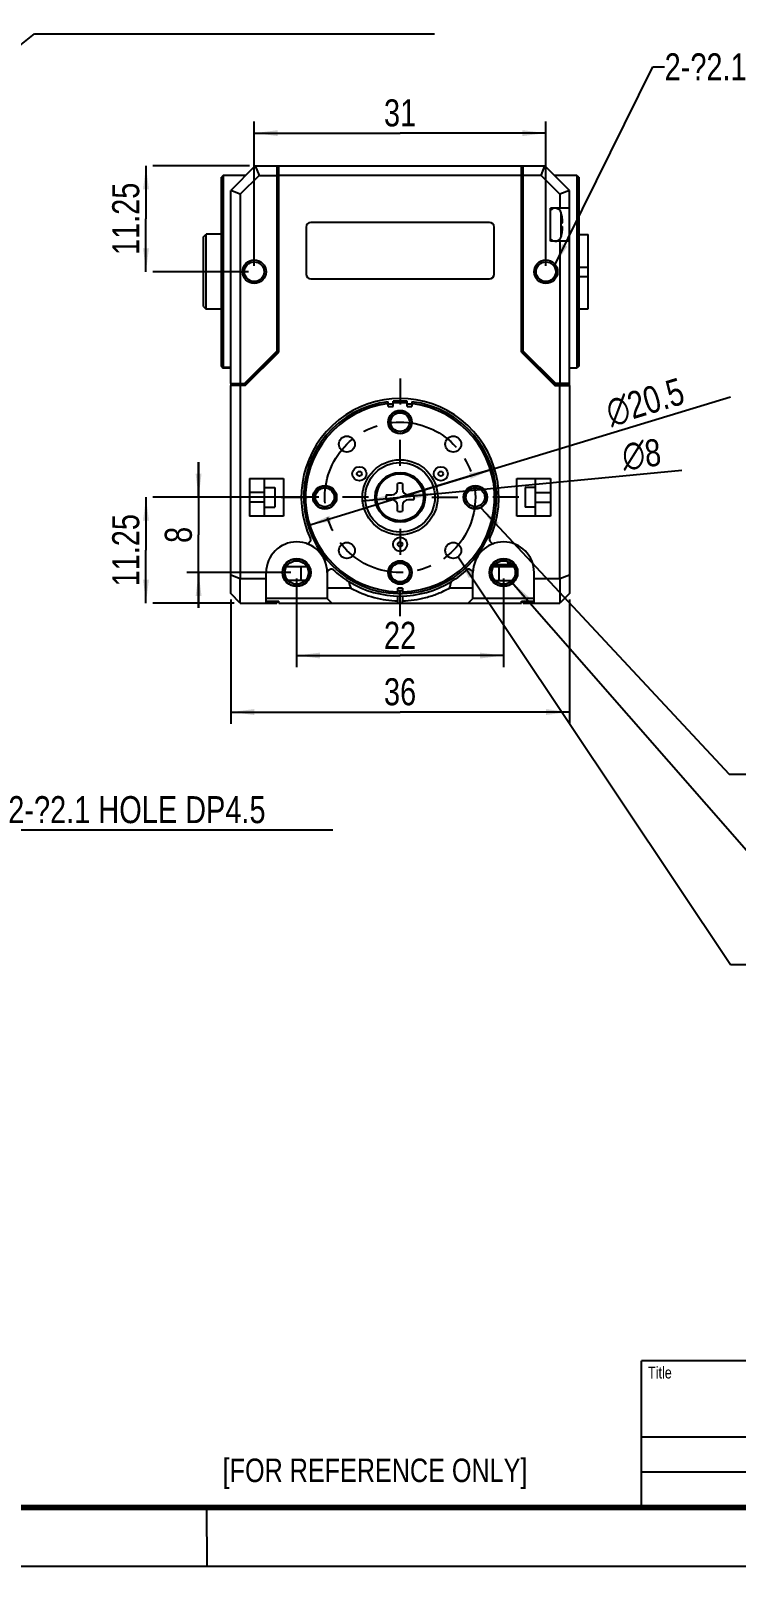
# Model space of a CAD drawing. Header units: millimetres. Extents: x 7 to 417, y 7 to 293.
# Drawn here: x 190.8 to 276.5, y 7.1 to 193.9 of the extents above; entities that cross this region are included whole.
import ezdxf

# ---------------------------------------------------------------- set-up
doc = ezdxf.new("R2010")
doc.units = ezdxf.units.MM
doc.header["$LTSCALE"] = 23.335714
doc.linetypes.add('CENTER', pattern=[0.6, 0.375, -0.075, 0.075, -0.075])
doc.layers.get('0').update_dxf_attribs({"linetype": 'CONTINUOUS'})
for name, color, linetype in [('02___PRT_ALL_AXES', 7, 'CONTINUOUS'), ('3_ALL_AXES', 7, 'CONTINUOUS'), ('7_ALL_FEATURES', 7, 'CONTINUOUS')]:
    doc.layers.add(name, color=color, linetype=linetype)
doc.styles.get("Standard").update_dxf_attribs({"font": 'txt', "width": 0.8})
doc.styles.add('TEXTSTYLE_1', font='gdt', dxfattribs={"width": 0.8})
doc.dimstyles.new('DIMSTYLE_1', dxfattribs={"dimtxt": 3.285714, "dimasz": 2.857143, "dimexe": 1, "dimexo": 0.5, "dimgap": 0.575, "dimtad": 1, "dimlfac": 0.875, "dimdsep": 46, "dimtxsty": 'Standard', "dimblk": '_FILLED', "dimblk1": '_FILLED', "dimblk2": '_FILLED', "dimcen": 0.09, "dimazin": 2, "dimtp": 0.01, "dimtm": 0.01, "dimtfac": 1, "dimtofl": 0, "dimtmove": 0, "dimatfit": 3, "dimldrblk": '_FILLED', "dimfxl": 0, "dimtolj": 1, "dimarcsym": 0})
doc.dimstyles.new('DIMSTYLE_2', dxfattribs={"dimtxt": 3.285714, "dimasz": 2.857143, "dimexe": 1, "dimexo": 0.5, "dimtad": 1, "dimlfac": 0.875, "dimdsep": 46, "dimtxsty": 'Standard', "dimblk": '_FILLED', "dimblk1": '_FILLED', "dimblk2": '_FILLED', "dimcen": 0.09, "dimazin": 2, "dimtp": 0.01, "dimtm": 0.01, "dimtfac": 1, "dimtmove": 0, "dimatfit": 2, "dimldrblk": '_FILLED', "dimfxl": 0, "dimtolj": 1, "dimarcsym": 0})
doc.dimstyles.get("Standard").update_dxf_attribs({"dimtxt": 3.285714, "dimasz": 2.857143, "dimexe": 1, "dimexo": 0.5, "dimtad": 1, "dimdsep": 46, "dimtxsty": 'Standard', "dimblk": '_FILLED', "dimblk1": '_FILLED', "dimblk2": '_FILLED', "dimcen": 0.09, "dimazin": 2, "dimtol": 1, "dimtp": 0.01, "dimtm": 0.01, "dimtfac": 1, "dimtofl": 0, "dimtmove": 0, "dimatfit": 3, "dimldrblk": '_FILLED', "dimfxl": 0, "dimtolj": 1, "dimarcsym": 0})

# ---------------------------------------------------------------- blocks, each defined once
blk = doc.blocks.new('_FILLED')
at = {"color": 0, "linetype": 'ByBlock'}
blk.add_solid([(0, 0), (-1, 0.125), (-1, -0.125)], dxfattribs=at)
blk = doc.blocks.new('*D3')
at = {"color": 2, "linetype": 'Continuous'}
for p, q in [((215.1, 124.69), (215.1, 109.59)), ((256.24, 124.69), (256.24, 109.59)), ((215.1, 111.01), (235.67, 111.01)), ((256.24, 111.01), (235.67, 111.01))]:
    blk.add_line(p, q, dxfattribs=at)
at = {"color": 2, "linetype": 'Continuous', "xscale": 2.8571428571, "yscale": 2.8571428571, "zscale": 2.8571428571, "rotation": 180}
blk.add_blockref('_FILLED', (215.1, 111.01), dxfattribs=at)
at = {"color": 2, "linetype": 'Continuous', "xscale": 2.8571428571, "yscale": 2.8571428571, "zscale": 2.8571428571}
blk.add_blockref('_FILLED', (256.24, 111.01), dxfattribs=at)
at = {"color": 2, "linetype": 'Continuous', "insert": (235.67, 115.12), "char_height": 3.286, "width": 5.2571, "attachment_point": 2, "line_spacing_factor": 0.9}
blk.add_mtext('36', dxfattribs=at)
blk = doc.blocks.new('*D4')
at = {"color": 2, "linetype": 'Continuous'}
for p, q in [((223.1, 127.26), (223.1, 116.45)), ((248.24, 127.26), (248.24, 116.45)), ((223.1, 117.88), (235.67, 117.88)), ((248.24, 117.88), (235.67, 117.88))]:
    blk.add_line(p, q, dxfattribs=at)
at = {"color": 2, "linetype": 'Continuous', "xscale": 2.8571428571, "yscale": 2.8571428571, "zscale": 2.8571428571, "rotation": 180}
blk.add_blockref('_FILLED', (223.1, 117.88), dxfattribs=at)
at = {"color": 2, "linetype": 'Continuous', "xscale": 2.8571428571, "yscale": 2.8571428571, "zscale": 2.8571428571}
blk.add_blockref('_FILLED', (248.24, 117.88), dxfattribs=at)
at = {"color": 2, "linetype": 'Continuous', "insert": (235.67, 121.98), "char_height": 3.286, "width": 5.2571, "attachment_point": 2, "line_spacing_factor": 0.9}
blk.add_mtext('22', dxfattribs=at)
blk = doc.blocks.new('*D6')
at = {"color": 2, "linetype": 'Continuous'}
for p, q in [((217.96, 165.26), (217.96, 182.83)), ((217.96, 181.4), (235.67, 181.4)), ((253.39, 181.4), (235.67, 181.4)), ((253.39, 165.26), (253.39, 182.83))]:
    blk.add_line(p, q, dxfattribs=at)
at = {"color": 2, "linetype": 'Continuous', "xscale": 2.8571428571, "yscale": 2.8571428571, "zscale": 2.8571428571, "rotation": 180}
blk.add_blockref('_FILLED', (217.96, 181.4), dxfattribs=at)
at = {"color": 2, "linetype": 'Continuous', "xscale": 2.8571428571, "yscale": 2.8571428571, "zscale": 2.8571428571}
blk.add_blockref('_FILLED', (253.39, 181.4), dxfattribs=at)
at = {"color": 2, "linetype": 'Continuous', "insert": (235.67, 185.51), "char_height": 3.286, "width": 5.2571, "attachment_point": 2, "line_spacing_factor": 0.9}
blk.add_mtext('31', dxfattribs=at)
blk = doc.blocks.new('*D9')
at = {"color": 2, "linetype": 'Continuous'}
for p, q in [((204.8, 137.12), (204.8, 130.69)), ((225.81, 137.12), (205.62, 137.12)), ((204.8, 124.26), (204.8, 130.69)), ((215.53, 124.26), (205.62, 124.26))]:
    blk.add_line(p, q, dxfattribs=at)
at = {"color": 2, "linetype": 'Continuous', "xscale": 2.8571428571, "yscale": 2.8571428571, "zscale": 2.8571428571}
for p, rotation in [((204.8, 137.12), 90), ((204.8, 124.26), 270)]:
    blk.add_blockref('_FILLED', p, dxfattribs=dict(at, rotation=rotation))
at = {"color": 2, "linetype": 'Continuous', "insert": (200.69, 130.69), "char_height": 3.286, "width": 13.1429, "attachment_point": 2, "rotation": 90, "line_spacing_factor": 0.9}
blk.add_mtext('11.25', dxfattribs=at)
blk = doc.blocks.new('*D10')
at = {"color": 2, "linetype": 'Continuous'}
for p, q in [((211.19, 137.12), (211.19, 141.41)), ((211.19, 141.41), (211.19, 132.55)), ((225.81, 137.12), (209.76, 137.12)), ((211.19, 123.69), (211.19, 132.55)), ((222.39, 127.98), (209.76, 127.98)), ((211.19, 127.98), (211.19, 123.69))]:
    blk.add_line(p, q, dxfattribs=at)
at = {"color": 2, "linetype": 'Continuous', "xscale": 2.8571428571, "yscale": 2.8571428571, "zscale": 2.8571428571}
for p, rotation in [((211.19, 137.12), 270), ((211.19, 127.98), 90)]:
    blk.add_blockref('_FILLED', p, dxfattribs=dict(at, rotation=rotation))
at = {"color": 2, "linetype": 'Continuous', "insert": (207.08, 132.55), "char_height": 3.29, "width": 2.6286, "attachment_point": 2, "rotation": 90, "line_spacing_factor": 0.9}
blk.add_mtext('8', dxfattribs=at)
blk = doc.blocks.new('*D13')
at = {"color": 2, "linetype": 'Continuous'}
for p, q in [((235.67, 137.12), (275.81, 149.35)), ((246.88, 140.53), (235.67, 137.12)), ((224.47, 133.71), (235.67, 137.12))]:
    blk.add_line(p, q, dxfattribs=at)
at = {"color": 2, "linetype": 'Continuous', "xscale": 2.8571428571, "yscale": 2.8571428571, "zscale": 2.8571428571}
for p, rotation in [((246.88, 140.53), 16.9427631905), ((224.47, 133.71), 196.9427631905)]:
    blk.add_blockref('_FILLED', p, dxfattribs=dict(at, rotation=rotation))
at = {"color": 2, "linetype": 'Continuous', "insert": (260.37, 148.94), "char_height": 3.2857, "width": 14.8952, "attachment_point": 1, "rotation": 16.9428, "line_spacing_factor": 0.9, "style": 'TEXTSTYLE_1'}
blk.add_mtext('{\\fgdt;n}\\ftxt;20.5', dxfattribs=at)
blk = doc.blocks.new('*D16')
at = {"color": 2, "linetype": 'Continuous'}
for p, q in [((204.8, 177.41), (204.8, 170.98)), ((217.36, 177.41), (205.62, 177.41)), ((204.8, 164.55), (204.8, 170.98)), ((217.24, 164.55), (205.62, 164.55))]:
    blk.add_line(p, q, dxfattribs=at)
at = {"color": 2, "linetype": 'Continuous', "xscale": 2.8571428571, "yscale": 2.8571428571, "zscale": 2.8571428571}
for p, rotation in [((204.8, 177.41), 90), ((204.8, 164.55), 270)]:
    blk.add_blockref('_FILLED', p, dxfattribs=dict(at, rotation=rotation))
at = {"color": 2, "linetype": 'Continuous', "insert": (200.69, 170.98), "char_height": 3.286, "width": 13.1429, "attachment_point": 2, "rotation": 90, "line_spacing_factor": 0.9}
blk.add_mtext('11.25', dxfattribs=at)
blk = doc.blocks.new('*D19')
at = {"color": 2, "linetype": 'Continuous'}
for p, q in [((235.67, 137.12), (269.9, 140.4)), ((231.12, 136.68), (235.67, 137.12)), ((240.22, 137.56), (235.67, 137.12))]:
    blk.add_line(p, q, dxfattribs=at)
at = {"color": 2, "linetype": 'Continuous', "xscale": 2.8571428571, "yscale": 2.8571428571, "zscale": 2.8571428571}
for p, rotation in [((231.12, 136.68), 185.4731575361), ((240.22, 137.56), 5.4731575361)]:
    blk.add_blockref('_FILLED', p, dxfattribs=dict(at, rotation=rotation))
at = {"color": 2, "linetype": 'Continuous', "insert": (262.53, 143.82), "char_height": 3.2857, "width": 7.0095, "attachment_point": 1, "rotation": 5.4732, "line_spacing_factor": 0.9, "style": 'TEXTSTYLE_1'}
blk.add_mtext('{\\fgdt;n}\\ftxt;8', dxfattribs=at)

msp = doc.modelspace()

# ---------------------------------------------------------------- linework, layer by layer
at = {"color": 7, "linetype": 'Continuous'}
for p, q in [((218.071, 177.405), (215.1, 174.434)), ((218.071, 177.405), (218.545, 176.263)), ((218.071, 177.405), (220.928, 177.405)), ((220.7, 177.405), (220.7, 154.881)), ((220.928, 154.787), (220.928, 177.405)), ((250.414, 154.787), (250.414, 177.405)), ((250.414, 177.405), (253.271, 177.405)), ((250.643, 154.881), (250.643, 177.405)), ((252.798, 176.263), (253.271, 177.405)), ((256.243, 174.434), (253.271, 177.405)), ((214.185, 176.259), (213.957, 176.03)), ((213.957, 153.063), (213.957, 176.03)), ((214.185, 176.259), (214.185, 152.921)), ((216.925, 176.259), (214.185, 176.259)), ((218.545, 176.263), (216.243, 173.961)), ((218.545, 176.263), (220.7, 176.263)), ((220.7, 177.177), (220.928, 177.177)), ((220.7, 176.168), (220.928, 176.168)), ((220.814, 154.834), (220.814, 177.177)), ((250.414, 177.177), (250.643, 177.177)), ((250.414, 176.168), (250.643, 176.168)), ((250.528, 177.177), (250.528, 154.834)), ((252.798, 176.263), (250.643, 176.263)), ((255.1, 173.961), (252.798, 176.263)), ((216.243, 173.961), (215.1, 174.434)), ((256.243, 174.434), (255.1, 173.961)), ((255.1, 173.961), (255.1, 172.263)), ((256.243, 150.72), (256.243, 174.434)), ((253.957, 168.263), (253.957, 172.263)), ((256.243, 172.263), (253.957, 172.263)), ((224.243, 169.977), (224.243, 164.263)), ((246.528, 170.548), (224.814, 170.548)), ((247.1, 164.263), (247.1, 169.977)), ((211.785, 168.777), (212.128, 169.12)), ((211.785, 160.32), (211.785, 168.777)), ((212.128, 159.977), (212.128, 169.12)), ((213.957, 169.12), (212.128, 169.12)), ((256.243, 168.263), (253.957, 168.263)), ((255.1, 168.263), (255.1, 150.948)), ((224.814, 163.691), (246.528, 163.691)), ((211.785, 160.32), (212.128, 159.977)), ((213.957, 159.977), (212.128, 159.977)), ((213.957, 153.152), (214.185, 152.921)), ((220.7, 154.881), (216.767, 150.948)), ((220.814, 154.834), (216.814, 150.834)), ((216.861, 150.72), (220.928, 154.787)), ((250.414, 154.787), (254.481, 150.72)), ((254.528, 150.834), (250.528, 154.834)), ((254.576, 150.948), (250.643, 154.881)), ((213.957, 153.095), (214.109, 152.942)), ((213.957, 153.063), (214.185, 152.834)), ((214.109, 152.942), (214.185, 152.865)), ((215.1, 152.921), (214.185, 152.921)), ((214.185, 152.865), (214.185, 152.834)), ((215.1, 152.865), (214.185, 152.865)), ((215.1, 152.834), (214.185, 152.834)), ((215.1, 150.948), (215.1, 150.72)), ((215.1, 150.948), (216.767, 150.948)), ((216.861, 150.72), (215.1, 150.72)), ((215.328, 150.72), (215.328, 150.948)), ((216.814, 150.834), (215.328, 150.834)), ((216.337, 150.72), (216.337, 150.948)), ((254.481, 150.72), (256.243, 150.72)), ((256.014, 150.834), (254.528, 150.834)), ((256.243, 150.948), (254.576, 150.948)), ((255.005, 150.72), (255.005, 150.948)), ((256.014, 150.72), (256.014, 150.948)), ((234.243, 148.148), (234.243, 148.747)), ((234.243, 148.491), (234.814, 148.491)), ((234.243, 148.148), (234.814, 148.148)), ((234.814, 148.148), (234.814, 148.803)), ((236.528, 148.148), (236.528, 148.803)), ((236.528, 148.491), (237.1, 148.491)), ((236.528, 148.148), (237.1, 148.148)), ((237.1, 148.747), (237.1, 148.148)), ((217.385, 139.405), (217.385, 134.834)), ((217.385, 139.405), (221.5, 139.405)), ((219.214, 134.834), (219.214, 139.405)), ((219.214, 138.32), (220.471, 138.32)), ((220.471, 138.32), (220.471, 135.92)), ((221.5, 139.405), (221.5, 134.834)), ((249.843, 139.405), (253.957, 139.405)), ((249.843, 134.834), (249.843, 139.405)), ((252.128, 138.32), (250.871, 138.32)), ((250.871, 138.32), (250.871, 135.92)), ((252.128, 134.834), (252.128, 139.405)), ((253.957, 139.405), (253.957, 134.834)), ((219.214, 137.691), (217.385, 137.691)), ((219.214, 136.548), (217.385, 136.548)), ((252.128, 137.691), (253.957, 137.691)), ((252.128, 136.548), (253.957, 136.548)), ((221.5, 134.834), (217.385, 134.834)), ((219.214, 135.92), (220.471, 135.92)), ((253.957, 134.834), (249.843, 134.834)), ((252.128, 135.92), (250.871, 135.92)), ((224.53, 131.557), (224.754, 131.801)), ((246.588, 131.801), (246.812, 131.557)), ((248.814, 128.948), (249.286, 128.948)), ((248.814, 128.948), (248.814, 128.72)), ((215.1, 127.707), (216.243, 127.234)), ((215.1, 125.405), (215.1, 127.707)), ((216.243, 127.234), (219.385, 127.234)), ((216.243, 124.263), (216.243, 127.234)), ((219.385, 124.263), (219.385, 127.977)), ((226.814, 127.977), (226.814, 124.834)), ((227.248, 128.373), (226.947, 128.234)), ((244.094, 128.373), (244.396, 128.234)), ((244.528, 124.834), (244.528, 127.977)), ((251.957, 124.263), (251.957, 127.977)), ((251.957, 127.234), (255.1, 127.234)), ((255.1, 127.234), (256.243, 127.707)), ((255.1, 127.234), (255.1, 124.263)), ((256.243, 127.707), (256.243, 125.405)), ((216.243, 124.263), (215.1, 125.405)), ((229.671, 126.091), (226.814, 126.091)), ((235.957, 126.091), (235.385, 126.091)), ((235.385, 125.409), (235.385, 126.091)), ((235.957, 125.748), (235.385, 125.748)), ((235.957, 126.091), (235.957, 125.409)), ((244.528, 126.091), (241.672, 126.091)), ((256.243, 125.405), (255.1, 124.263)), ((216.243, 124.263), (220.7, 124.263)), ((226.814, 124.834), (219.385, 124.834)), ((219.385, 124.491), (220.928, 124.491)), ((220.7, 124.491), (220.7, 124.263)), ((220.928, 124.263), (220.928, 124.491)), ((220.928, 124.263), (250.414, 124.263)), ((226.814, 124.834), (227.385, 124.263)), ((235.385, 124.263), (235.385, 124.538)), ((235.957, 124.263), (235.957, 124.538)), ((243.957, 124.263), (244.528, 124.834)), ((251.957, 124.834), (244.528, 124.834)), ((250.414, 124.491), (251.957, 124.491)), ((250.414, 124.263), (250.414, 124.491)), ((250.643, 124.263), (250.643, 124.491)), ((250.657, 124.491), (250.643, 124.263)), ((250.643, 124.263), (255.1, 124.263)), ((212.143, 14.286), (212.21, 7.182)), ((7.143, 7.143), (417.143, 7.143))]:
    msp.add_line(p, q, dxfattribs=at)
at = {"color": 2, "linetype": 'Continuous'}
for p, q in [((410, 32.143), (265, 32.143)), ((265, 14.286), (265, 32.143)), ((325, 22.857), (265, 22.857)), ((299.286, 18.571), (265, 18.571)), ((410, 14.286), (265, 14.286))]:
    msp.add_line(p, q, dxfattribs=at)
at = {"color": 7, "linetype": 'Continuous', "const_width": 0.714}
msp.add_lwpolyline([(14.286, 14.286), (410, 14.286)], dxfattribs=at)
at = {"color": 7, "linetype": 'Continuous'}
for centre, radius in [((217.957, 164.548), 1.429), ((217.957, 164.548), 1.2), ((253.385, 164.548), 1.429), ((253.385, 164.548), 1.2), ((230.722, 139.977), 0.857), ((230.722, 139.977), 0.286), ((235.671, 137.12), 4.571), ((235.671, 137.12), 4.229), ((235.671, 137.12), 3.029), ((240.62, 139.977), 0.857), ((240.62, 139.977), 0.286), ((235.671, 131.405), 0.857), ((235.671, 131.405), 0.286), ((223.1, 127.977), 1.714), ((248.243, 127.977), 1.714)]:
    msp.add_circle(centre, radius, dxfattribs=at)
for centre, radius, start, end in [((224.814, 169.977), 0.571, 90, 180), ((246.528, 169.977), 0.571, 0, 90), ((224.814, 164.263), 0.571, 180, 270), ((246.528, 164.263), 0.571, 270, 360), ((235.671, 137.12), 11.714, 97.00473, 268.6024), ((235.671, 137.12), 11.486, 97.14484, 268.57458), ((235.671, 137.12), 11.714, 85.80388, 94.19612), ((235.671, 137.12), 11.486, 85.72022, 94.27978), ((235.671, 137.12), 11.714, 271.3976, 82.99527), ((235.671, 137.12), 11.486, 271.42542, 82.85516), ((223.1, 127.977), 3.714, 0, 180), ((224.362, 131.712), 0.229, 251.33074, 317.38198), ((224.586, 131.956), 0.229, 317.38198, 24.97714), ((248.243, 127.977), 3.714, 0, 180), ((246.756, 131.956), 0.229, 155.02286, 222.61802), ((246.981, 131.712), 0.229, 222.61802, 288.66926), ((227.042, 128.027), 0.229, 114.67277, 180.72401), ((227.343, 128.165), 0.229, 47.07761, 114.67277), ((235.671, 137.12), 12, 227.07761, 238.67576), ((235.671, 137.12), 12, 301.32466, 312.92239), ((243.999, 128.165), 0.229, 65.32723, 132.92239), ((244.3, 128.027), 0.229, 359.27599, 65.32723), ((241.397, 130.108), 12.395, 195.14685, 198.90722), ((229.937, 130.11), 12.404, 341.09639, 344.85423)]:
    msp.add_arc(centre, radius, start, end, dxfattribs=at)
at = {"color": 2, "linetype": 'Continuous'}
msp.add_arc((235.671, 137.12), 11.714, 268.6024, 271.3976, dxfattribs=at)
at = {"color": 7, "linetype": 'Continuous'}
for points, knots in [([(229.671, 126.091), (230.572, 125.59), (232.439, 124.839), (234.428, 124.559), (235.385, 124.538)], [0, 0, 0, 0, 0.5184051, 1, 1, 1, 1]), ([(235.957, 124.538), (236.433, 124.549), (237.394, 124.626), (238.833, 124.916), (240.277, 125.391), (241.211, 125.835), (241.672, 126.091)], [0, 0, 0, 0, 0.2389203, 0.4827617, 0.7352909, 1, 1, 1, 1])]:
    msp.add_open_spline(points, degree=3, knots=knots, dxfattribs=at)
at = {"layer": '02___PRT_ALL_AXES', "color": 7, "linetype": 'Continuous'}
for p, q in [((257.157, 176.263), (254.414, 176.263)), ((258.528, 160.034), (258.528, 169.062)), ((257.385, 165.12), (258.528, 165.12)), ((257.385, 163.977), (258.528, 163.977)), ((257.157, 152.834), (256.243, 152.834)), ((247.195, 128.948), (248.814, 128.948)), ((248.814, 128.948), (248.814, 129.286)), ((224.147, 127.005), (222.052, 127.005)), ((247.195, 127.005), (249.29, 127.005)), ((249.443, 128.752), (249.443, 128.72))]:
    msp.add_line(p, q, dxfattribs=at)
at = {"layer": '02___PRT_ALL_AXES', "color": 7, "linetype": 'CENTER'}
for p, q in [((235.671, 151.566), (235.671, 148.405)), ((235.671, 140.959), (235.671, 144.12)), ((221.225, 137.12), (224.385, 137.12)), ((231.832, 137.12), (228.671, 137.12)), ((239.51, 137.12), (242.671, 137.12)), ((250.118, 137.12), (246.957, 137.12)), ((235.671, 133.28), (235.671, 130.12)), ((235.671, 122.673), (235.671, 125.834))]:
    msp.add_line(p, q, dxfattribs=at)
at = {"layer": '02___PRT_ALL_AXES', "color": 7, "linetype": 'Continuous'}
for centre, radius in [((235.671, 146.263), 1.429), ((229.206, 143.585), 0.971), ((242.136, 143.585), 0.971), ((226.528, 137.12), 1.429), ((244.814, 137.12), 1.429), ((229.206, 130.655), 0.971), ((242.136, 130.655), 0.971), ((235.671, 127.977), 1.429)]:
    msp.add_circle(centre, radius, dxfattribs=at)
at = {"layer": '02___PRT_ALL_AXES', "color": 7, "linetype": 'CENTER'}
msp.add_circle((235.671, 137.12), 9.143, dxfattribs=at)
at = {"layer": '3_ALL_AXES', "color": 7, "linetype": 'Continuous'}
for p, q in [((255.237, 168.805), (255.237, 171.72)), ((255.245, 171.691), (255.237, 171.72)), ((255.245, 168.834), (255.237, 168.805))]:
    msp.add_line(p, q, dxfattribs=at)
msp.add_circle((235.671, 137.12), 2.857, dxfattribs=at)
for centre, start, end in [((254.515, 171.511), 16.09161, 138.00297), ((254.515, 169.014), 221.99703, 343.90839)]:
    msp.add_arc(centre, 0.751, start, end, dxfattribs=at)
at = {"layer": '7_ALL_FEATURES', "color": 7, "linetype": 'Continuous'}
for p, q in [((220.928, 177.405), (250.414, 177.405)), ((250.414, 176.263), (220.928, 176.263)), ((257.157, 176.263), (257.157, 152.834)), ((257.385, 176.034), (257.157, 176.263)), ((257.385, 176.034), (257.385, 153.063)), ((215.1, 150.948), (215.1, 174.434)), ((216.243, 173.961), (216.243, 150.948)), ((255.245, 171.671), (255.245, 171.691)), ((255.245, 170.026), (255.245, 170.499)), ((255.245, 170.499), (255.375, 170.499)), ((255.375, 170.026), (255.245, 170.026)), ((255.245, 168.834), (255.245, 168.854)), ((257.385, 169.063), (258.528, 169.063)), ((257.385, 160.034), (258.528, 160.034)), ((257.385, 153.063), (257.157, 152.834)), ((215.1, 127.707), (215.1, 150.72)), ((216.243, 150.72), (216.243, 127.234)), ((255.1, 127.234), (255.1, 150.72)), ((256.243, 150.72), (256.243, 127.707)), ((235.375, 138.13), (235.375, 138.808)), ((235.967, 138.808), (235.967, 138.13)), ((233.983, 137.416), (234.661, 137.416)), ((234.661, 136.824), (233.983, 136.824)), ((236.681, 137.416), (237.36, 137.416)), ((237.36, 136.824), (236.681, 136.824)), ((235.375, 135.431), (235.375, 136.109)), ((235.967, 136.109), (235.967, 135.431)), ((221.882, 128.72), (224.318, 128.72)), ((223.671, 127.005), (223.671, 128.72)), ((247.025, 128.72), (249.46, 128.72)), ((247.671, 128.72), (247.671, 127.005)), ((235.385, 124.538), (235.385, 125.123)), ((235.957, 125.123), (235.957, 124.538))]:
    msp.add_line(p, q, dxfattribs=at)
for centre, radius in [((235.671, 146.263), 1.429), ((235.671, 146.263), 1.371), ((235.671, 146.263), 1.143), ((226.528, 137.12), 1.429), ((226.528, 137.12), 1.371), ((226.528, 137.12), 1.143), ((244.814, 137.12), 1.429), ((244.814, 137.12), 1.371), ((244.814, 137.12), 1.143), ((223.1, 127.977), 1.657), ((223.1, 127.977), 1.429), ((235.671, 127.977), 1.429), ((235.671, 127.977), 1.371), ((235.671, 127.977), 1.143), ((248.243, 127.977), 1.657), ((248.243, 127.977), 1.429)]:
    msp.add_circle(centre, radius, dxfattribs=at)
for centre, radius, start, end in [((250.185, 170.263), 5.252, 8.85155, 15.56048), ((250.185, 170.263), 5.252, 344.43952, 351.14845), ((235.671, 137.12), 12, 335.02286, 204.97714), ((235.671, 137.12), 1.714, 80.06162, 99.93838), ((235.671, 137.12), 1.714, 170.06162, 189.93838), ((234.661, 138.13), 0.714, 270, 360), ((234.661, 136.109), 0.714, 0, 90), ((236.681, 138.13), 0.714, 180, 270), ((236.681, 136.109), 0.714, 90, 180), ((235.671, 137.12), 1.714, 350.06162, 9.93838), ((235.671, 137.12), 1.714, 260.06162, 279.93838), ((235.671, 137.12), 12, 238.67576, 301.32466)]:
    msp.add_arc(centre, radius, start, end, dxfattribs=at)
for points, knots in [([(255.375, 170.499), (255.378, 170.499), (255.384, 170.502), (255.391, 170.511), (255.398, 170.525), (255.403, 170.544), (255.407, 170.568), (255.411, 170.609), (255.412, 170.672), (255.41, 170.758), (255.402, 170.855), (255.391, 170.961), (255.38, 171.034), (255.375, 171.071)], [0, 0, 0, 0, 0.0148271, 0.0335496, 0.0590915, 0.0925089, 0.1340731, 0.1836947, 0.3057275, 0.4545122, 0.6243366, 0.8085479, 1, 1, 1, 1]), ([(255.375, 169.454), (255.38, 169.491), (255.391, 169.564), (255.402, 169.67), (255.41, 169.767), (255.412, 169.853), (255.411, 169.916), (255.407, 169.957), (255.403, 169.981), (255.398, 170), (255.391, 170.014), (255.384, 170.023), (255.378, 170.026), (255.375, 170.026)], [0, 0, 0, 0, 0.1914558, 0.3756715, 0.5455055, 0.6942941, 0.8163184, 0.8659349, 0.9074959, 0.940911, 0.9664517, 0.9851733, 1, 1, 1, 1])]:
    msp.add_open_spline(points, degree=3, knots=knots, dxfattribs=at)

# ---------------------------------------------------------------- texts
at = {"color": 2, "linetype": 'Continuous', "char_height": 3.28571, "width": 45.9326, "attachment_point": 1, "line_spacing_factor": 0.9}
for insert in [(267.812, 191.104), (188.065, 100.786)]:
    msp.add_mtext('2-\\fSymbol_ASME;?\\ftxt;2.1 HOLE DP4.5', dxfattribs=dict(at, insert=insert))
at = {"color": 7, "linetype": 'Continuous', "attachment_point": 1, "line_spacing_factor": 0.9}
for s, insert, char_height, width in [('Title', (265.798, 31.404), 1.4286, 5.71429), ('[FOR REFERENCE ONLY]', (214.116, 20.24), 2.85714, 45.71429)]:
    msp.add_mtext(s, dxfattribs=dict(at, insert=insert, char_height=char_height, width=width))

# ---------------------------------------------------------------- dimensions: what is measured, and where the dimension line sits
at = {"color": 2, "linetype": 'Continuous'}
for base, p1, p2, picture, middle in [((253.385, 181.403), (217.957, 164.763), (253.385, 164.763), '*D6', (235.343, 181.403)), ((248.243, 117.876), (223.1, 127.763), (248.243, 127.763), '*D4', (235.671, 117.876)), ((256.243, 111.014), (215.1, 125.191), (256.243, 125.191), '*D3', (235.671, 111.014))]:
    dim = msp.add_linear_dim(base=base, p1=p1, p2=p2, dimstyle='DIMSTYLE_1', dxfattribs=at)
    dim.commit()
    dim.dimension.update_dxf_attribs({"geometry": picture, "text_midpoint": middle, "dimtype": 160})
for base, p1, p2, angle, picture, middle in [((204.797, 164.548), (217.857, 177.405), (217.743, 164.548), 270, '*D16', (204.797, 171.388)), ((211.186, 127.977), (226.314, 137.12), (222.885, 127.977), 270, '*D10', (211.186, 132.548)), ((204.8, 137.12), (216.028, 124.263), (226.314, 137.12), 90, '*D9', (204.8, 131.102))]:
    dim = msp.add_linear_dim(base=base, p1=p1, p2=p2, angle=angle, dimstyle='DIMSTYLE_1', dxfattribs=at)
    dim.commit()
    dim.dimension.update_dxf_attribs({"geometry": picture, "text_midpoint": middle, "dimtype": 160})
for p1, p2, picture, middle in [((246.877, 140.533), (224.465, 133.706), '*D13', (267.972, 149.536)), ((240.222, 137.556), (231.121, 136.684), '*D19', (266.177, 142.518))]:
    dim = msp.add_diameter_dim_2p(p1=p1, p2=p2, text='%%c<>', dimstyle='DIMSTYLE_2', override={"dimpost": '<>'}, dxfattribs=at)
    dim.commit()
    dim.dimension.update_dxf_attribs({"geometry": picture, "text_midpoint": middle, "dimtype": 163})

# ---------------------------------------------------------------- leaders
at = {"color": 2, "linetype": 'Continuous', "annotation_type": 0, "has_hookline": 1}
for points, override, hookline_direction, text_width in [([(153.152, 171.829), (192.073, 214.082), (193.502, 214.082)], {"dimtad": 1}, 0, 51.101), ([(159.891, 174.251), (190.736, 206.011), (192.165, 206.011)], {"dimtad": 1}, 0, 50.003), ([(156.171, 165.546), (191.253, 193.467), (192.682, 193.467)], {"dimtad": 1}, 0, 46.528), ([(254.395, 165.197), (266.383, 189.461), (267.812, 189.461)], {"dimtad": 0}, 1, 38.803), ([(164.519, 136.224), (186.637, 96.679), (188.065, 96.679)], {"dimtad": 1}, 0, 38.803), ([(245.478, 135.855), (275.651, 103.437), (277.08, 103.437)], {"dimtad": 1}, 0, 46.528), ([(242.722, 129.87), (275.8, 80.302), (277.228, 80.302)], {"dimtad": 1}, 0, 51.101), ([(249.183, 126.901), (277.756, 94.211), (279.185, 94.211)], {"dimtad": 1}, 0, 50.003)]:
    msp.add_leader(points, dimstyle='Standard', override=override, dxfattribs=dict(at, hookline_direction=hookline_direction, text_width=text_width))

doc.saveas('drawing.dxf')
